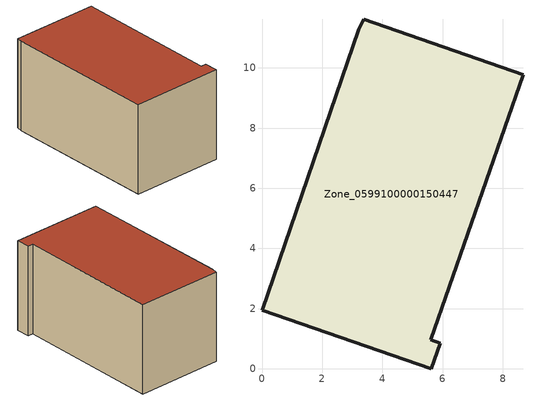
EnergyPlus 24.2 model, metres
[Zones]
Zone_0599100000150447
 floor ground (C_G): 5.63,0 0,1.95 3.21,11.29 3.37,11.62 8.67,9.77 5.6,0.96 5.93,0.85 z0
 wall outside (C_F): 5.6,0.96 8.67,9.77 3.37,11.62 3.21,11.29 0,1.95 5.63,0 5.93,0.85 5.6,0.96 z0:5.83
 roof outside (C_R): 3.21,11.29 0,1.95 5.63,0 5.93,0.85 5.6,0.96 8.67,9.77 3.37,11.62 z5.83
[BUILDING]
Pand.0599100000150447: North Axis=0; Terrain=City; Loads Convergence Tolerance Value=0.04; Temperature Convergence Tolerance Value=0.4; Solar Distribution=FullExterior; Maximum Number of Warmup Days=25; Minimum Number of Warmup Days=1
[Site:Location]
Rotterdam.The.Hague.AP_ZH_NLD Design_Conditions: Latitude=51.96; Longitude=4.45; Time Zone=1; Elevation=-4.5
[SITE:GROUNDTEMPERATURE:BUILDINGSURFACE]
18, 18, 18, 18, 18, 18, 18, 18, 18, 18, 18, 18
[MATERIAL] Thermal Absorptance=0.9; Solar Absorptance=0.7; Visible Absorptance=0.7
Name | Roughness | Thickness | Conductivity | Density | Specific Heat
G.TC.1992-2005 | MediumSmooth | 0.15 | 0.06 | 540 | 1210
F.TC.1992-2005 | Rough | 0.3 | 0.12 | 1920 | 840
R.TC.1992-2005 | MediumRough | 0.2 | 0.08 | 1500 | 1000
[CONSTRUCTION]
C_G: G.TC.1992-2005
C_F: F.TC.1992-2005
C_R: R.TC.1992-2005
[ZONE]
Zone_0599100000150447: Type=1; Multiplier=1; Ceiling Height=Autocalculate; Volume=Autocalculate; Floor Area=autocalculate; Part of Total Floor Area=Yes
[ZONEINFILTRATION:DESIGNFLOWRATE]
Infil_Zone_0599100000150447: Zone or ZoneList or Space or SpaceList=Zone_0599100000150447; Schedule=AlwaysOn; Design Flow Rate Calculation Method=Flow/Area; Flow Rate per Floor Area=0.0015; Constant Term Coefficient=1; Temperature Term Coefficient=0; Velocity Term Coefficient=0; Velocity Squared Term Coefficient=0
[HVACTEMPLATE:ZONE:IDEALLOADSAIRSYSTEM]
Zone_0599100000150447: Maximum Heating Supply Air Temperature=50; Minimum Cooling Supply Air Temperature=13; Maximum Heating Supply Air Humidity Ratio=0.0156; Minimum Cooling Supply Air Humidity Ratio=0.0077; Heating Limit=NoLimit; Cooling Limit=NoLimit; Dehumidification Control Type=ConstantSensibleHeatRatio; Cooling Sensible Heat Ratio=0.7; Dehumidification Setpoint=60; Humidification Control Type=None; Humidification Setpoint=30; Outdoor Air Method=None; Outdoor Air Flow Rate per Person=0.00944; Outdoor Air Flow Rate per Zone Floor Area=0; Outdoor Air Flow Rate per Zone=0; Demand Controlled Ventilation Type=None; Outdoor Air Economizer Type=NoEconomizer; Heat Recovery Type=None; Sensible Heat Recovery Effectiveness=0.7; Latent Heat Recovery Effectiveness=0.65
[ZONECONTROL:THERMOSTAT]
ThermostatControl_Zone_0599100000150447: Zone or ZoneList=Zone_0599100000150447; Control Type Schedule=DualSetpointControlType; Control 1=Thermostat_Zone_0599100000150447; Temperature Difference Between Cutout And Setpoint=0
[THERMOSTATSETPOINT:DUALSETPOINT]
Thermostat_Zone_0599100000150447: Heating Setpoint Temperature Schedule=HeatingSetpoint_Zone_0599100000150447; Cooling Setpoint Temperature Schedule=CoolingSetpoint_Zone_0599100000150447
[SCHEDULE:COMPACT]
HeatingSetpoint_Zone_0599100000150447: Through: 12/31, For: AllDays, Until: 24:00, 21
CoolingSetpoint_Zone_0599100000150447: Through: 12/31, For: AllDays, Until: 24:00, 24
DualSetpointControlType: Through: 12/31, For: AllDays, Until: 24:00, 4
AlwaysOn: Through: 12/31, For: AllDays, Until: 24:00, 1
